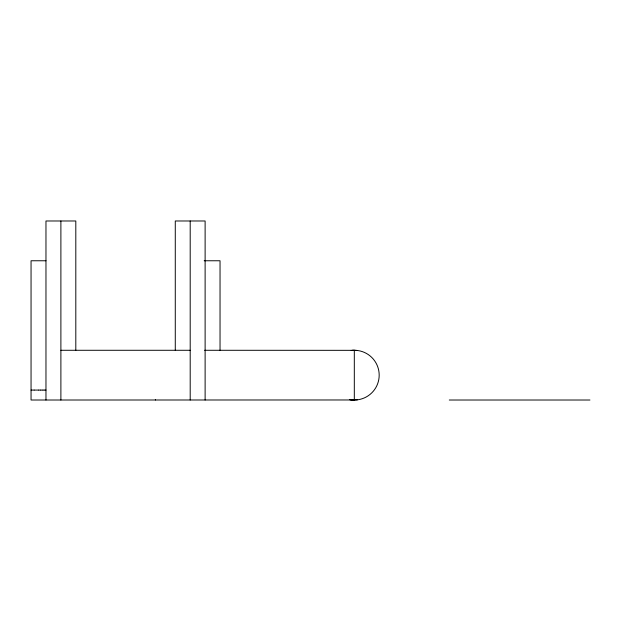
<?xml version="1.0" encoding="UTF-8"?>
<svg xmlns="http://www.w3.org/2000/svg" width="621" height="621" viewBox="0 0 621 621"><rect width="100%" height="100%" fill="white"/><g stroke="black" fill="none" stroke-linecap="round" stroke-linejoin="round"><path stroke-width="0.93" d="M357.432 399.823L351.199 399.823A24.863 24.863 0 0 1 349.654 399.582A49.028 34.667 -90 0 0 354.312 400.017L354.312 350.283L357.432 350.485M45.97 260.766L31.05 260.766L31.05 400.017L355.88 399.971A24.863 24.863 0 0 0 379.183 375.154A24.863 24.863 0 0 0 355.88 350.337L204.635 350.283M204.177 260.766L220.036 260.766L220.036 350.508M60.889 350.283L190.197 350.283M31.05 390.073L34.077 390.073M34.209 390.073L38.409 390.073M38.587 390.073L40.163 390.073M40.326 390.073L42.018 390.073M42.259 390.073L43.967 390.073M44.099 390.073L45.97 390.073M449.286 400.017L589.95 400.017M205.116 400.017L205.116 220.983L175.277 220.983L175.277 350.283M190.197 220.983L190.197 400.017M155.382 399.582L155.382 400.017M75.809 350.283L75.809 220.983L45.97 220.983L45.97 400.017M60.889 220.983L60.889 400.017M352.751 350.337L351.199 350.485A49.028 34.667 90 0 1 354.312 350.291L352.751 350.337"/></g></svg>
